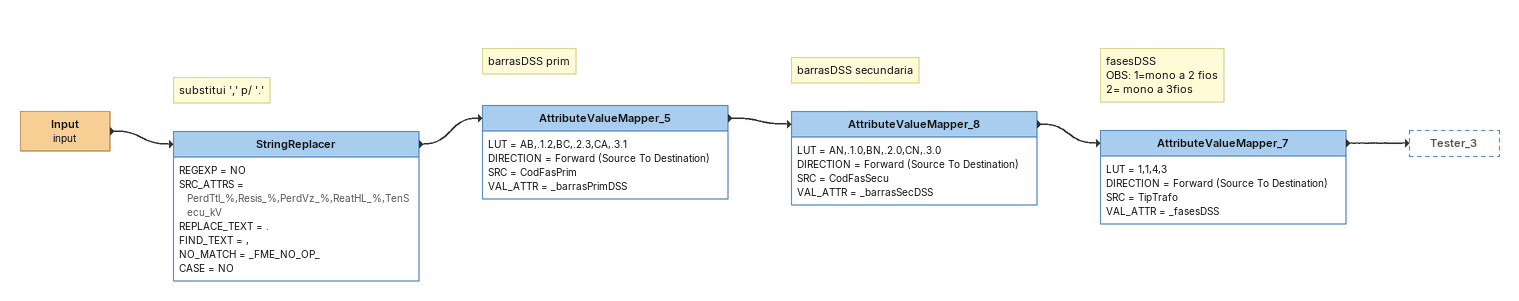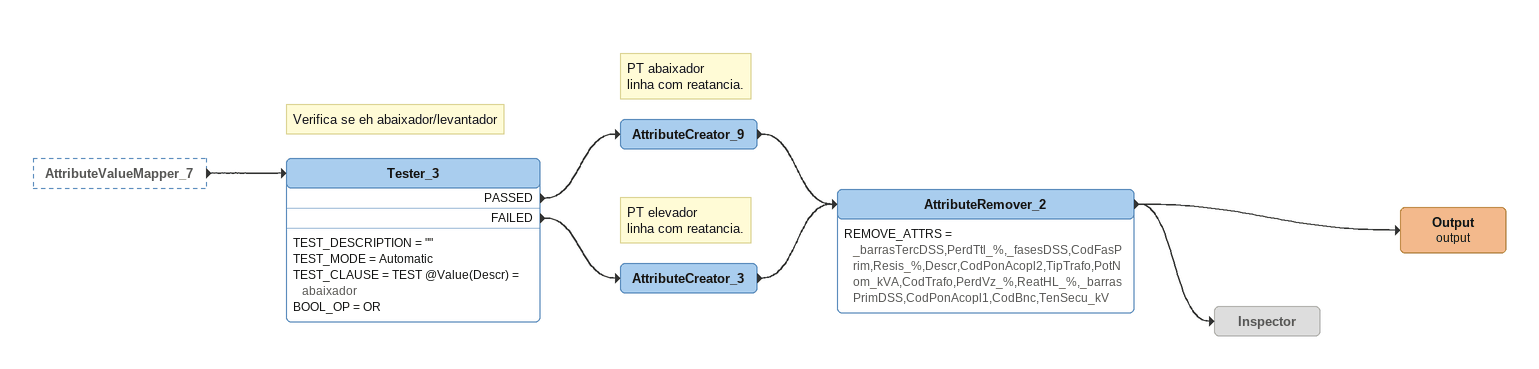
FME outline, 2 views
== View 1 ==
Input (input)
    -> StringReplacer
Note: substitui ',' p/ '.'
StringReplacer
    REGEXP = NO
    SRC_ATTRS = PerdTtl_%,Resis_%,PerdVz_%,ReatHL_%,TenSecu_kV
    REPLACE_TEXT = .
    FIND_TEXT = ,
    NO_MATCH = _FME_NO_OP_
    CASE = NO
    -> AttributeValueMapper_5
Note: barrasDSS prim
AttributeValueMapper_5
    LUT = AB,.1.2,BC,.2.3,CA,.3.1
    DIRECTION = Forward (Source To Destination)
    SRC = CodFasPrim
    VAL_ATTR = _barrasPrimDSS
    -> AttributeValueMapper_8
Note: barrasDSS secundaria
AttributeValueMapper_8
    LUT = AN,.1.0,BN,.2.0,CN,.3.0
    DIRECTION = Forward (Source To Destination)
    SRC = CodFasSecu
    VAL_ATTR = _barrasSecDSS
    -> AttributeValueMapper_7
Note: fasesDSS / OBS: 1=mono a 2 fios / 2= mono a 3fios
AttributeValueMapper_7
    LUT = 1,1,4,3
    DIRECTION = Forward (Source To Destination)
    SRC = TipTrafo
    VAL_ATTR = _fasesDSS
    -> Tester_3

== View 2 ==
AttributeValueMapper_7 [outside]
    -> Tester_3
Note: Verifica se eh abaixador/levantador
Tester_3
    TEST_DESCRIPTION = ""
    TEST_MODE = Automatic
    TEST_CLAUSE = TEST @Value(Descr) = abaixador
    BOOL_OP = OR
    PASSED -> AttributeCreator_9
    FAILED -> AttributeCreator_3
Note: PT abaixador / linha com reatancia.
AttributeCreator_9
    -> AttributeRemover_2
Note: PT elevador / linha com reatancia.
AttributeCreator_3
    -> AttributeRemover_2
AttributeRemover_2
    REMOVE_ATTRS = _barrasTercDSS,PerdTtl_%,_fasesDSS,CodFasPrim,Resis_%,Descr,CodPonAcopl2,TipTrafo,PotNom_kVA,CodTrafo,PerdVz_%,ReatHL_%,_barrasPrimDSS,CodPonAcopl1,CodBnc,TenSecu_kV
    -> Output (output)
    -> Inspector
Output (output)
Inspector [off]
